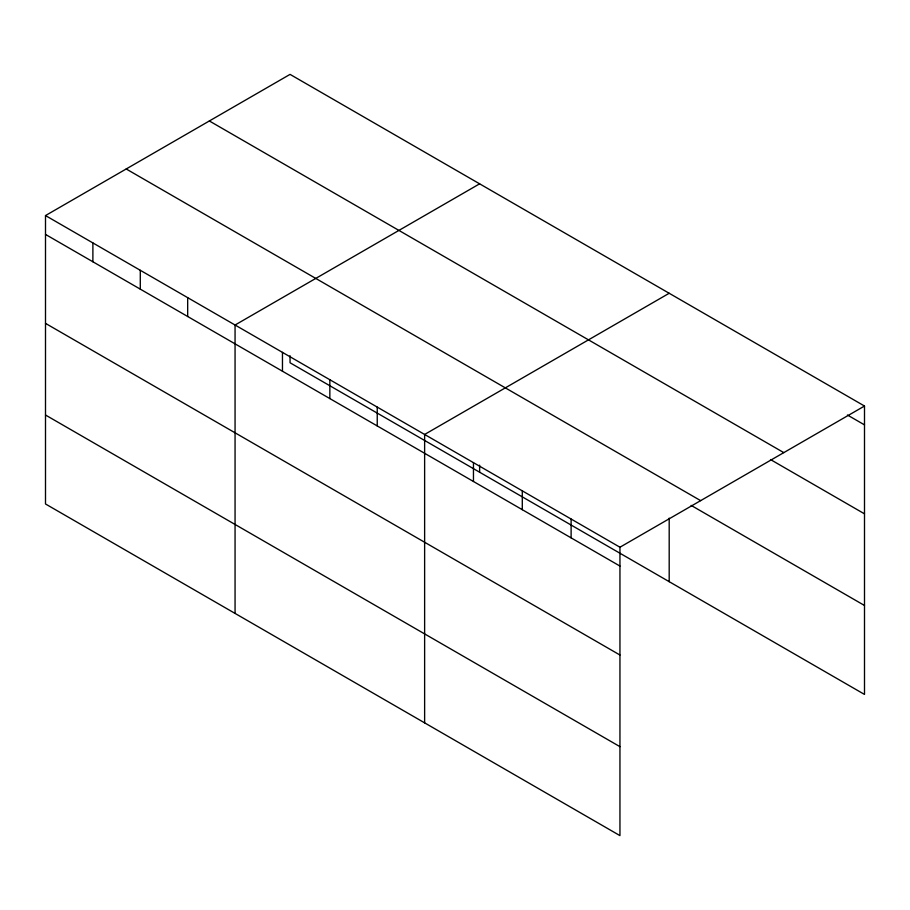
<?xml version="1.0" encoding="UTF-8"?>
<svg xmlns="http://www.w3.org/2000/svg" width="910" height="910" viewBox="0 0 910 910"><rect width="100%" height="100%" fill="white"/><g stroke="black" fill="none" stroke-linecap="round" stroke-linejoin="round"><path stroke-width="1.36" d="M45.5 215.568L619.949 547.228L619.949 835.619L45.5 503.969L45.5 215.568L290.051 74.381L864.5 406.031L864.5 694.432L290.051 362.772L290.051 355.719M479.627 183.82L235.064 325.018L235.064 613.408M669.191 293.27L424.629 434.457L424.629 722.859M619.949 547.228L864.5 406.031M847.415 415.005L864.5 424.879M209.357 120.973L783.794 452.623M770.508 459.561L864.5 513.832M126.206 168.976L700.643 500.637M691.156 505.403L864.5 605.48M45.5 234.416L619.949 566.065M45.5 323.368L619.949 655.018M45.5 415.017L619.949 746.666M669.191 518.131L669.191 581.672M571.116 519.03L571.116 537.878M522.294 490.843L522.294 509.691M479.627 465.158L479.627 472.222M473.462 462.655L473.462 481.492M377.24 407.1L377.24 425.948M329.852 379.743L329.852 398.58M282.464 352.375L282.464 371.223M187.676 297.661L187.676 316.498M140.288 270.293L140.288 289.141M92.888 242.936L92.888 261.773"/></g></svg>
